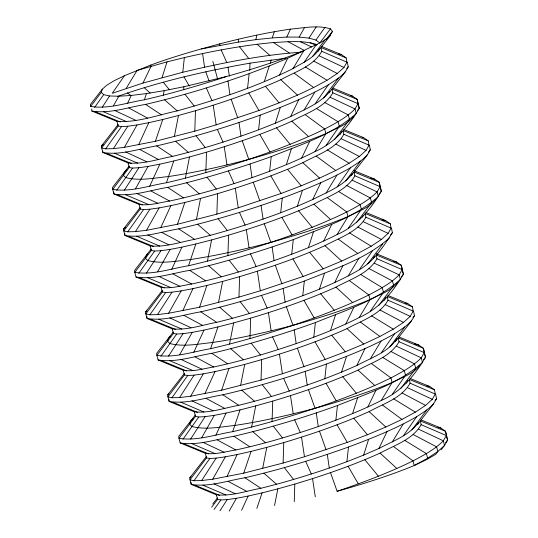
<?xml version="1.0" encoding="UTF-8"?>
<svg xmlns="http://www.w3.org/2000/svg" width="538" height="538" viewBox="0 0 538 538"><rect width="100%" height="100%" fill="white"/><g stroke="black" fill="none" stroke-linecap="round" stroke-linejoin="round"><path stroke-width="0.81" d="M183.761 89.671L183.855 86.752L226.733 76.43A130.055 18.097 -14.9 0 0 303.842 50.659C313.486 45.078 327.138 42.132 332.417 31.433L330.446 28.864C317.481 24.835 303.627 27.996 290.439 29.139C266.586 32.596 243.028 37.828 219.712 43.867L201.346 48.938A108.38 15.084 -14.9 0 0 150.808 65.044L124.426 75.71L114.164 80.713L106.692 85.26L102.321 89.187L90.445 104.459L90.646 106.437C108.602 109.328 126.746 102.671 144.372 99.792C172.187 93.336 199.632 85.394 226.733 76.43M194.796 131.158L195.462 110.7C224.467 102.038 253.156 92.139 280.789 79.718C295.032 71.816 313.419 66.342 321.771 51.312L321.045 47.552L346.169 57.916L346.983 62.2L343.977 67.438L337.265 73.511L327.05 80.263L313.654 87.533L297.501 95.132L279.074 102.859L258.96 110.519L216.162 124.85L194.796 131.158L155.408 141.279L124.433 147.325L113.343 148.656L105.683 148.844L101.682 147.923L101.487 145.946L118.111 124.56M205.839 172.644L206.498 152.187C235.509 143.525 264.198 133.626 291.831 121.205C306.068 113.296 324.454 107.829 332.807 92.798L332.081 89.039L357.205 99.402L359.243 108.293C348.678 126.356 334.663 143.047 315.053 151.561C294.757 161.877 273.479 170.095 252.019 177.641C224.992 186.868 197.56 194.998 169.638 201.051C159.584 202.537 149.288 206.054 139.073 204.379L113.948 194.016L112.724 189.41L112.523 187.432L129.147 166.047L129.261 167.5L112.724 189.41C130.68 192.295 148.824 185.644 166.45 182.759C194.258 176.303 221.71 168.367 248.812 159.396A130.055 18.097 -14.9 0 0 325.92 133.632C335.268 128.616 346.909 125.253 353.479 116.544M216.875 214.131L217.54 193.673C246.545 185.011 275.234 175.112 302.867 162.691C317.111 154.783 335.49 149.315 343.849 134.285L343.116 130.526L368.248 140.889L369.055 145.166L366.055 150.405L359.344 156.477L349.128 163.236L335.732 170.506L319.572 178.105L301.152 185.832L281.038 193.492L238.24 207.823L216.875 214.131L177.486 224.245L146.511 230.291L135.421 231.629L127.762 231.817L123.76 230.889L123.565 228.912L140.189 207.534M227.91 255.617L228.576 235.16C257.588 226.498 286.277 216.592 313.903 204.178C328.146 196.269 346.533 190.802 354.885 175.771L354.159 172.012L379.283 182.369L381.321 191.266C370.756 209.329 356.734 226.021 337.131 234.528C316.835 244.851 295.557 253.068 274.098 260.614C247.07 269.841 219.639 277.971 191.716 284.017C181.662 285.503 171.366 289.02 161.151 287.346L136.027 276.989L134.803 272.376L134.601 270.399L151.225 249.02L151.339 250.473L134.803 272.376C152.758 275.268 170.896 268.61 188.529 265.732C216.337 259.276 243.788 251.333 270.89 242.369A130.055 18.097 -14.9 0 0 347.999 216.599C357.346 211.589 368.987 208.226 375.558 199.511M201.346 48.938L238.287 42.125L238.381 39.2M238.953 297.104L239.618 276.646C268.623 267.985 297.312 258.079 324.945 245.664C339.182 237.756 357.568 232.281 365.921 217.258L365.194 213.499L390.319 223.855L391.133 228.139L388.133 233.378L381.415 239.45L371.207 246.209L357.81 253.479L341.65 261.071L323.23 268.805L303.116 276.465L260.318 290.796L238.953 297.104L199.564 307.218L168.589 313.264L157.499 314.602L149.833 314.791L145.838 313.862L145.637 311.885L162.268 290.5L162.382 291.959L145.838 313.862L147.062 318.476L172.194 328.832C187.19 330.487 202.08 325.006 216.706 322.336C239.82 316.66 262.625 309.807 285.14 302.1C310.534 293.042 335.968 283.479 359.283 269.767C373.876 261.26 383.426 246.606 392.363 232.752L391.55 228.468M249.746 70.518L249.988 63.154L285.718 58.218M249.988 338.584L250.654 318.133C279.659 309.471 308.355 299.565 335.981 287.144C350.225 279.242 368.611 273.768 376.963 258.744L376.237 254.978L401.361 265.342L403.399 274.232C392.827 292.302 378.813 308.994 359.209 317.501C338.913 327.824 317.635 336.042 296.176 343.587C269.148 352.814 241.717 360.937 213.788 366.99C203.734 368.476 193.445 371.993 183.229 370.319L158.105 359.956L156.874 355.349L156.679 353.372L173.303 331.986L173.418 333.446L156.874 355.349C174.837 358.241 192.974 351.583 210.6 348.705C238.415 342.249 265.859 334.306 292.968 325.342A130.055 18.097 -14.9 0 0 370.077 299.572C379.425 294.562 391.065 291.192 397.629 282.484M261.031 380.07L261.69 359.613C290.702 350.951 319.39 341.052 347.023 328.631C361.26 320.729 379.646 315.255 387.999 300.231L387.273 296.465L412.397 306.828L413.211 311.112L410.212 316.351L403.493 322.423L393.278 329.175L379.889 336.445L363.728 344.044L345.309 351.771L325.194 359.431L282.396 373.762L261.031 380.07L221.643 390.191L190.667 396.237L179.578 397.569L171.911 397.764L167.917 396.836L167.715 394.858L184.339 373.473M272.067 421.557L272.732 401.099C301.737 392.437 330.426 382.538 358.059 370.117C372.303 362.215 390.689 356.741 399.041 341.711L398.308 337.951L423.44 348.315L425.477 357.205C414.906 375.268 400.891 391.96 381.287 400.474C360.991 410.797 339.713 419.008 318.254 426.553C291.226 435.78 263.788 443.911 235.866 449.963C225.812 451.449 215.523 454.966 205.308 453.292L180.183 442.929L178.952 438.322L178.757 436.345L195.381 414.959L195.496 416.412L178.952 438.322C196.915 441.207 215.052 434.556 232.678 431.678C260.493 425.222 287.938 417.28 315.039 408.315A130.055 18.097 -14.9 0 0 392.148 382.545C401.503 377.528 413.137 374.166 419.707 365.457M283.102 463.043L283.768 442.586C312.78 433.924 341.469 424.025 369.095 411.604C383.338 403.695 401.725 398.228 410.077 383.197L409.351 379.438L434.475 389.801L435.289 394.078L432.283 399.324L425.571 405.396L415.356 412.148L401.967 419.418L385.807 427.017L367.387 434.744L347.272 442.404L304.468 456.735L283.102 463.043L243.721 473.158L212.745 479.203L201.656 480.542L193.989 480.73L189.995 479.809L189.793 477.831L206.417 456.446M294.239 501.604L294.811 484.072C323.815 475.41 352.504 465.511 380.137 453.09C394.374 445.182 412.76 439.714 421.113 424.684L420.386 420.924L445.511 431.288L447.555 440.178L444.549 445.417L441.106 449.855M124.426 75.71L112.22 93.303L142.994 83.047L182.759 72.267L184.359 57.593C213.727 50.841 243.425 45.273 273.459 42.529C287.971 41.809 303.089 40.027 317.151 44.667M247.554 88.319L249.148 73.645L269.262 65.986L287.689 58.252L303.842 50.659L292.975 68.588C256.142 86.988 216.821 99.866 177.237 110.882C157.459 115.092 137.419 122.798 117.002 121.406L91.87 111.043L91.675 109.066M117.002 121.406L118.226 126.013L101.682 147.923L102.913 152.53L128.037 162.893C143.034 164.547 157.923 159.066 172.55 156.397C201.716 149.208 230.439 140.263 258.59 129.806L260.19 115.132C283.465 106.457 306.667 97.237 328.274 84.876C335.638 79.853 344.461 75.387 348.207 66.806L347.393 62.522M269.632 171.286L271.226 156.612C300.5 144.715 332.289 134.984 356.243 113.531L355.019 108.925L358.019 103.686L357.205 99.402L352.598 96.168L332.766 88.03M139.073 204.379L140.304 208.986L123.76 230.889L124.991 235.503L150.115 245.866C165.112 247.514 180.001 242.033 194.628 239.363C223.795 232.181 252.517 223.236 280.668 212.772L282.268 198.098C305.544 189.423 328.745 180.21 350.352 167.849C357.716 162.826 366.539 158.36 370.285 149.779L369.471 145.495M291.704 254.259L293.304 239.585C322.578 227.688 354.367 217.957 378.322 196.504L377.091 191.891L380.097 186.652L379.283 182.369L374.677 179.141L354.078 170.694M302.746 295.745L304.34 281.071C333.614 269.175 365.41 259.444 389.357 237.991M313.782 337.232L315.382 322.558C344.656 310.655 376.445 300.93 400.4 279.471L399.169 274.864L402.175 269.625L401.361 265.342L396.748 262.114L376.156 253.66M183.229 370.319L184.453 374.932L167.917 396.836L169.14 401.442L194.265 411.805C209.269 413.46 224.158 407.979 238.785 405.309C267.951 398.127 296.667 389.176 324.824 378.718L326.418 364.044C349.7 355.369 372.901 346.149 394.509 333.789C401.873 328.765 410.689 324.3 414.435 315.719L413.628 311.435M335.86 420.205L337.461 405.531C366.734 393.628 398.524 383.897 422.471 362.444L421.247 357.837L424.247 352.598L423.44 348.315L418.826 345.087L398.994 336.949M205.308 453.292L206.531 457.899L189.995 479.809L191.219 484.415L216.343 494.778C231.347 496.433 246.236 490.952 260.863 488.275C290.022 481.093 318.745 472.149 346.896 461.685L348.496 447.011C371.771 438.335 394.979 429.122 416.587 416.762C423.944 411.738 432.767 407.273 436.513 398.692L435.699 394.408M163.296 95.192L164.184 90.653L183.855 86.752M174.339 136.679L178.461 115.495L195.462 110.7M185.375 178.165L189.504 156.982L206.498 152.187M196.41 219.652L200.539 198.468L217.54 193.673M207.453 261.132L211.575 239.948L228.576 235.16M238.287 42.125L255.9 39.637L256.781 35.098M218.489 302.618L222.618 281.435L239.618 276.646M270.426 63.202L271.065 59.94M229.531 344.105L233.653 322.921L250.654 318.133M240.567 385.591L244.696 364.408L261.69 359.613M251.602 427.078L255.732 405.894L272.732 401.099M262.645 468.564L266.767 447.381L283.768 442.586M274.568 505.505L277.81 488.86L294.811 484.072M162.032 77.627L167.029 61.863L184.359 57.593M264.266 81.742L269.262 65.986M258.59 129.806L275.301 123.229L280.305 107.472M286.344 164.715L291.34 148.952M280.668 212.772L297.38 206.202L302.383 190.439M308.415 247.682L313.419 231.925M319.458 289.168L324.454 273.412M330.493 330.655L335.497 314.898M324.824 378.718L341.536 372.141L346.533 356.385M352.572 413.628L357.575 397.864M346.896 461.685L363.607 455.114L368.611 439.351M90.646 106.437L101.278 92.354L102.321 89.187M144.372 99.792L146.464 93.572L164.184 90.653M155.408 141.279L162.738 119.517L178.461 115.495M166.45 182.759L173.781 161.003L189.504 156.982M177.486 224.245L184.816 202.49L200.539 198.468M188.529 265.732L195.859 243.976L211.575 239.948M255.9 39.637L272.235 37.922L274.326 31.702M199.564 307.218L206.895 285.463L222.618 281.435M210.6 348.705L217.93 326.943L233.653 322.921M221.643 390.191L228.973 368.429L244.696 364.408M232.678 431.678L240.009 409.916L255.732 405.894M243.721 473.158L251.051 451.402L266.767 447.381M256.848 508.43L262.087 492.889L277.81 488.86M127.567 103.363L131.205 95.448L146.464 93.572M138.602 144.85L148.784 122.684L162.738 119.517M149.645 186.336L159.826 164.171L173.781 161.003M160.68 227.823L170.862 205.657L184.816 202.49M171.716 269.303L181.905 247.144L195.859 243.976M272.235 37.922L286.801 37.055L290.439 29.139M182.759 310.789L192.94 288.63L206.895 285.463M193.794 352.276L203.976 330.117L217.93 326.943M204.837 393.762L215.018 371.603L228.973 368.429M215.873 435.249L226.054 413.083L240.009 409.916M226.908 476.735L237.097 454.57L251.051 451.402M241.589 510.306L248.132 496.056L262.087 492.889M142.994 83.047L151.117 66.194L150.808 65.044M279.565 75.112L287.689 58.252M275.301 123.229L290.601 116.598L298.724 99.738M301.643 158.085L309.76 141.225M297.38 206.202L312.679 199.564L320.803 182.712M323.715 241.051L331.838 224.198M334.757 282.537L342.881 265.685M345.793 324.024L353.917 307.171M341.536 372.141L356.835 365.51L364.952 348.651M367.871 406.997L375.995 390.137M363.607 455.114L378.907 448.477L387.03 431.624M292.975 68.588C302.262 62.906 313.708 58.366 319.491 48.655M290.601 116.598C304.246 109.503 319.942 103.693 329.834 91.447M340.171 134.231L341.569 131.628M312.679 199.564C326.398 192.274 342.733 186.619 352.255 173.767M362.249 217.204L363.298 215.254M373.285 258.691L374.683 256.088M384.32 300.177L385.726 297.575M356.835 365.51C370.769 357.878 388.234 352.397 397.111 338.409M406.398 383.15L407.797 380.541M378.907 448.477C392.626 441.187 408.967 435.531 418.49 422.68M113.397 105.838L118.797 96.241L131.205 95.448M124.433 147.325L137.029 124.944L148.784 122.684M135.475 188.811L148.071 166.424L159.826 164.171M146.511 230.291L159.107 207.91L170.862 205.657M157.553 271.777L170.149 249.397L181.905 247.144M286.801 37.055L299.168 37.109L304.569 27.512M168.589 313.264L181.185 290.883L192.94 288.63M179.625 354.75L192.221 332.37L203.976 330.117M190.667 396.237L203.263 373.856L215.018 371.603M201.703 437.724L214.299 415.343L226.054 413.083M212.745 479.203L225.341 456.823L237.097 454.57M229.181 511.1L236.377 498.309L248.132 496.056M126.222 88.34L137.089 70.411L167.029 61.863M304.017 110.075L314.885 92.146M315.053 151.561L325.92 133.632L324.696 129.019L305.241 114.681M326.095 193.041L336.956 175.112M337.131 234.528L347.999 216.599L346.768 211.992L327.319 197.654M348.167 276.014L359.034 258.085M359.209 317.501L370.077 299.572L368.846 294.965L349.397 280.628M370.245 358.987L381.112 341.058M381.287 400.474L392.148 382.545L390.924 377.932L371.476 363.594M392.323 441.96L403.191 424.031M102.307 107.17L109.557 95.966L118.797 96.241M113.343 148.656L127.842 126.242L137.029 124.944M124.386 190.143L138.878 167.728L148.071 166.424M135.421 231.629L149.92 209.215L159.107 207.91M146.464 273.116L160.956 250.701L170.149 249.397M299.168 37.109L308.973 38.104L316.223 26.9M157.499 314.602L171.992 292.188L181.185 290.883M168.535 356.082L183.034 333.674L192.221 332.37M179.578 397.569L194.07 375.161L203.263 373.856M190.613 439.055L205.112 416.641L214.299 415.343M201.656 480.542L216.148 458.127L225.341 456.823M219.941 510.818L227.184 499.614L236.377 498.309M304.091 62.341L316.297 44.741M315.127 103.821L328.274 84.876M326.162 145.307L338.375 127.714M337.205 186.794L350.352 167.849M348.241 228.28L360.453 210.688M359.283 269.767L372.43 250.816M370.319 311.253L382.531 293.654M381.355 352.74L394.509 333.789M392.397 394.22L404.603 376.627M403.433 435.706L416.587 416.762M94.641 107.365L103.686 94.648L109.557 95.966M105.683 148.844L121.507 126.598L127.842 126.242M116.719 190.331L132.543 168.078L138.878 167.728M127.762 231.817L143.579 209.564L149.92 209.215M138.797 273.304L154.621 251.051L160.956 250.701M308.973 38.104L315.92 40.061L324.965 27.344M149.833 314.791L165.657 292.537L171.992 292.188M160.875 356.277L176.699 334.024L183.034 333.674M171.911 397.764L187.735 375.511L194.07 375.161M182.954 439.243L198.771 416.997L205.112 416.641M193.989 480.73L209.813 458.477L216.148 458.127M214.07 509.499L220.849 499.963L227.184 499.614M312.551 56.517L325.322 39.476M323.587 98.003L338.489 78.118M334.623 139.49L349.532 119.604L348.301 114.998L324.811 102.61M345.665 180.97L360.568 161.091M356.701 222.456L371.603 202.577L370.379 197.964L346.889 185.583M367.743 263.943L382.646 244.064M378.779 305.429L393.681 285.543L392.458 280.937L368.967 268.556M389.815 346.916L404.724 327.03M400.857 388.402L415.76 368.517L414.536 363.91L391.045 351.522M411.893 429.882L426.795 410.003M330.446 28.864L319.814 42.946L315.92 40.061M211.663 507.206L217.574 499.385L217.46 497.932L212.705 504.039M325.988 39.704L332.417 31.433M318.092 51.265L330.722 34.997M346.694 68.75L348.207 66.806M329.128 92.751L345.208 72.045M357.346 110.734L359.243 108.293L358.019 103.686L332.807 92.798M368.268 152.368L370.285 149.779M351.206 175.718L367.279 155.018M378.947 194.319L381.321 191.266L380.097 186.652L354.885 175.771M390.346 235.341L392.363 232.752M401.496 276.68L403.399 274.232L402.175 269.625L376.963 258.744M412.928 317.662L414.435 315.719M395.363 341.664L411.435 320.957M423.574 359.646L425.477 357.205L424.247 352.598L399.041 341.711M435 400.635L436.513 398.692M417.441 424.63L433.514 403.93M445.652 442.619L447.555 440.178L445.511 431.288L440.904 428.053L421.072 419.916M126.894 169.914L124.399 172.153L123.357 175.327L125.764 177.621C139.786 181.185 154.433 177.944 168.542 176.545C195.617 172.449 222.342 166.35 248.812 159.396C274.615 150.633 300.211 141.057 324.696 129.019C335.389 123.303 346.432 117.681 355.019 108.925L330.359 97.358M147.721 254.003L146.477 255.126L145.435 258.294L147.836 260.587C161.864 264.158 176.504 260.91 190.62 259.518C217.695 255.422 244.42 249.323 270.89 242.369C296.694 233.6 322.289 224.023 346.768 211.992C357.467 206.276 368.51 200.654 377.091 191.891L352.437 180.331M170.425 336.411L168.555 338.099L167.513 341.267L169.914 343.56C183.942 347.131 198.583 343.883 212.698 342.484C239.773 338.389 266.492 332.289 292.968 325.342C318.772 316.573 344.367 306.996 368.846 294.965C379.546 289.242 390.588 283.627 399.169 274.864L374.509 263.297M193.129 418.826L190.627 421.066L189.584 424.24L191.992 426.533C206.02 430.097 220.661 426.856 234.776 425.457C261.845 421.362 288.57 415.262 315.039 408.315C340.85 399.546 366.439 389.969 390.924 377.932C401.624 372.215 412.666 366.6 421.247 357.837L396.587 346.27M101.487 145.946L103.296 144.48M123.565 228.912L125.367 227.446M145.637 311.885L146.847 310.91M167.715 394.858L168.919 393.877M189.793 477.831L190.997 476.85M330.52 472.653L337.118 491.281A130.055 18.097 -14.9 0 0 414.226 465.511L427.623 458.241L437.838 451.49L444.549 445.417L443.325 440.804L446.325 435.565L421.113 424.684M337.118 491.281C362.928 482.512 388.517 472.936 413.002 460.905C423.695 455.188 434.744 449.566 443.325 440.804L418.665 429.243M117.338 96.537C160.391 81.319 205.072 71.103 249.988 63.154M91.87 111.043C109.833 113.935 127.97 107.277 145.596 104.399C180.687 96.228 215.247 85.831 249.148 73.645M102.778 151.212L102.913 152.53C120.868 155.421 139.012 148.764 156.639 145.885C191.73 137.715 226.283 127.318 260.19 115.132M113.753 192.039L113.948 194.016C131.911 196.908 150.048 190.25 167.674 187.372C202.765 179.194 237.325 168.797 271.226 156.612M124.789 233.526L124.991 235.503C142.947 238.388 161.084 231.737 178.717 228.858C213.808 220.681 248.361 210.284 282.268 198.098M136.027 276.989C153.982 279.874 172.126 273.223 189.753 270.345C224.844 262.167 259.403 251.771 293.304 239.585M146.867 316.499L147.062 318.476C165.025 321.361 183.162 314.71 200.788 311.825C235.879 303.654 270.439 293.257 304.34 281.071M158.105 359.956C176.06 362.847 194.205 356.196 211.831 353.311C246.922 345.14 281.475 334.744 315.382 322.558M168.945 399.465L169.14 401.442C187.103 404.334 205.24 397.676 222.866 394.798C257.958 386.627 292.517 376.23 326.418 364.044M180.183 442.929C198.139 445.82 216.276 439.163 233.909 436.284C269 428.113 303.553 417.717 337.461 405.531M191.017 482.438L191.219 484.415C209.174 487.307 227.318 480.649 244.945 477.771C280.036 469.593 314.596 459.196 348.496 447.011M182.759 72.267C221.656 63.033 261.038 54.97 300.991 52.193M118.226 126.013L121.507 126.598M132.543 168.078L129.261 167.5L128.037 162.893M140.304 208.986L143.579 209.564M154.621 251.051L151.339 250.473L150.115 245.866M165.657 292.537L162.382 291.959L161.151 287.346M176.699 334.024L173.418 333.446L172.194 328.832M184.453 374.932L187.735 375.511M198.771 416.997L195.496 416.412L194.265 411.805M206.531 457.899L209.813 458.477M220.849 499.963L217.574 499.385L216.343 494.778M338.55 53.914L341.556 54.688L346.169 57.916M350.339 95.596L352.598 96.168M362.128 137.271L363.634 137.654L368.248 140.889M370.911 178.179L374.677 179.141M381.946 219.665L385.712 220.627L390.319 223.855M393.742 261.34L396.748 262.114M405.531 303.022L407.791 303.6L412.397 306.828M414.314 343.93L418.826 345.087M426.856 385.8L429.869 386.566L434.475 389.801M437.892 427.286L440.904 428.053M321.724 46.55L341.556 54.688M343.802 129.517L363.634 137.654M365.88 212.49L385.712 220.627M95.872 111.971L120.277 121.985M106.907 153.458L131.319 163.471M387.959 295.463L407.791 303.6M117.943 194.944L142.355 204.958M128.986 236.431L153.391 246.444M410.03 378.429L429.869 386.566M140.021 277.911L164.433 287.931M151.064 319.397L175.469 329.411M162.099 360.884L186.511 370.897M173.142 402.37L197.547 412.384M184.178 443.857L208.589 453.87M195.213 485.343L219.625 495.357M310.197 42.717L316.357 45.347M103.531 111.783L126.612 121.635M114.574 153.269L137.654 163.122M125.61 194.749L148.69 204.608M136.652 236.236L159.732 246.095M147.688 277.722L170.768 287.574M158.723 319.209L181.804 329.061M169.766 360.695L192.846 370.548M180.802 402.182L203.882 412.034M191.844 443.668L214.924 453.521M202.88 485.148L225.96 495.007M321.771 51.312L346.983 62.2M343.849 134.285L369.055 145.166M365.921 217.258L391.133 228.139M387.999 300.231L413.211 311.112M410.077 383.197L435.289 394.078M300.399 41.715L311.744 47.008M114.621 110.445L135.805 120.33M125.663 151.931L146.84 161.817M136.699 193.418L157.883 203.303M147.742 234.904L168.919 244.79M158.777 276.391L179.961 286.277M169.813 317.871L190.997 327.756M180.855 359.357L202.032 369.243M191.891 400.844L213.075 410.729M202.934 442.33L224.111 452.216M213.969 483.817L235.153 493.702M319.316 55.871L343.977 67.438M341.395 138.844L366.055 150.405M363.473 221.817L388.133 233.378M385.551 304.784L410.212 316.351M407.629 387.757L432.283 399.324M313.775 61.124L337.265 73.511M335.853 144.097L359.344 156.477M357.931 227.07L381.415 239.45M380.003 310.036L403.493 322.423M402.081 393.009L425.571 405.396M413.123 434.496L436.607 446.876L437.838 451.49L435.706 454.328L426.681 459.6L414.226 465.511L413.002 460.905L393.547 446.567M288.025 41.661L304.629 50.606M128.79 107.97L147.56 118.078M139.826 149.456L158.596 159.564M150.869 190.943L169.638 201.051M161.904 232.429L180.674 242.537M172.947 273.916L191.716 284.017M183.983 315.402L202.752 325.503M195.025 356.882L213.788 366.99M206.061 398.369L224.83 408.476M217.096 439.855L235.866 449.963M228.139 481.342L246.908 491.45M305.315 66.947L327.05 80.263M316.351 108.434L338.086 121.749L339.317 126.363M327.393 149.92L349.128 163.236M338.429 191.407L360.164 204.722L361.395 209.329M349.471 232.887L371.207 246.209M360.507 274.373L382.242 287.695L383.466 292.302M371.543 315.86L393.278 329.175M382.585 357.346L404.32 370.662L405.544 375.275M393.621 398.833L415.356 412.148M404.663 440.319L426.399 453.635L427.623 458.241M273.459 42.529L289.377 53.04M145.596 104.399L161.514 114.91M156.639 145.885L172.55 156.397M167.674 187.372L183.593 197.876M178.717 228.858L194.628 239.363M189.753 270.345L205.671 280.849M200.788 311.825L216.706 322.336M211.831 353.311L227.742 363.822M222.866 394.798L238.785 405.309M233.909 436.284L249.82 446.796M244.945 477.771L260.863 488.275M294.205 73.195L313.654 87.533M316.283 156.168L335.732 170.506M338.355 239.141L357.81 253.479M127.452 92.953L130.808 95.421M360.433 322.107L379.889 336.445M382.511 405.08L401.967 419.418M257.124 44.25L269.834 55.333M164.527 99.799L177.237 110.882M175.563 141.286L188.273 152.368M186.599 182.772L199.316 193.855M197.641 224.259L210.351 235.341M208.677 265.745L221.387 276.828M219.719 307.232L232.429 318.314M230.755 348.711L243.465 359.801M241.791 390.198L254.508 401.281M252.833 431.684L265.543 442.767M263.869 473.171L276.579 484.254M280.789 79.718L297.501 95.132M291.831 121.205L308.536 136.618M302.867 162.691L319.572 178.105M313.903 204.178L330.614 219.585M324.945 245.664L341.65 261.071M144.224 87.66L150.189 93.161M335.981 287.144L352.693 302.558M347.023 328.631L363.728 344.044M358.059 370.117L374.764 385.531M369.095 411.604L385.807 427.017M380.137 453.09L396.842 468.504M101.278 92.354L103.686 94.648M265.49 86.349L279.074 102.859M276.532 127.836L290.116 144.345M287.568 169.322L301.152 185.832M298.603 210.809L312.195 227.318M309.646 252.295L323.23 268.805M163.256 82.233L169.524 89.853M320.682 293.782L334.266 310.285M331.724 335.268L345.309 351.771M342.76 376.748L356.344 393.258M353.796 418.234L367.387 434.744M364.838 459.721L378.422 476.231M239.511 46.732L248.764 58.548M184.985 94.284L194.238 106.094M196.027 135.771L205.274 147.58M207.063 177.251L216.31 189.067M218.098 218.737L227.352 230.553M229.141 260.224L238.388 272.033M240.177 301.71L249.43 313.519M251.219 343.197L260.466 355.006M262.255 384.683L271.502 396.493M273.291 426.17L282.544 437.979M284.333 467.65L293.58 479.466M248.778 92.926L258.96 110.519M259.82 134.413L270.002 152.005M270.856 175.899L281.038 193.492M281.892 217.386L292.08 234.978M292.934 258.872L303.116 276.465M183.983 76.88L189.282 86.026M303.97 300.352L314.152 317.945M315.012 341.838L325.194 359.431M326.048 383.325L336.23 400.918M337.084 424.812L347.272 442.404M348.126 466.298L358.308 483.891M221.145 49.879L226.787 62.549M206.35 87.976L211.985 100.646M217.386 129.463L223.028 142.133M228.428 170.95L234.064 183.619M239.464 212.429L245.106 225.099M250.506 253.916L256.142 266.586M261.542 295.402L267.178 308.072M272.584 336.889L278.22 349.559M283.62 378.375L289.256 391.045M294.656 419.862L300.298 432.532M305.698 461.348L311.334 474.018M231.172 99.281L237.769 117.916M242.208 140.768L248.812 159.396M253.25 182.254L259.847 200.882M264.286 223.741L270.89 242.369M275.328 265.221L281.925 283.856M205.785 71.789L209.087 81.103M286.364 306.707L292.968 325.342M297.4 348.194L304.004 366.829M308.442 389.68L315.039 408.315M319.478 431.167L326.082 449.795M212.887 61.433L217.56 78.985M312.558 478.625L315.295 496.823M301.522 437.138L304.468 456.735M290.486 395.652L293.223 413.85M279.444 354.165L282.396 373.762M268.408 312.686L271.145 330.877M228.011 67.156L229.363 76.14M257.366 271.199L260.318 290.796M219.712 43.867L219.921 45.266M246.33 229.713L249.067 247.91M235.294 188.226L238.24 207.823M224.252 146.739L226.989 164.937M213.216 105.253L216.162 124.85M327.306 454.408L329.29 468.04M316.27 412.922L318.254 426.553M305.228 371.435L307.211 385.074M294.192 329.949L296.176 343.587M283.149 288.462L285.14 302.1M272.114 246.982L274.098 260.614M261.078 205.496L263.062 219.127M250.036 164.009L252.019 177.641M239 122.523L240.984 136.154M227.957 81.036L229.948 94.675M202.577 53.544L204.561 67.183"/></g></svg>
